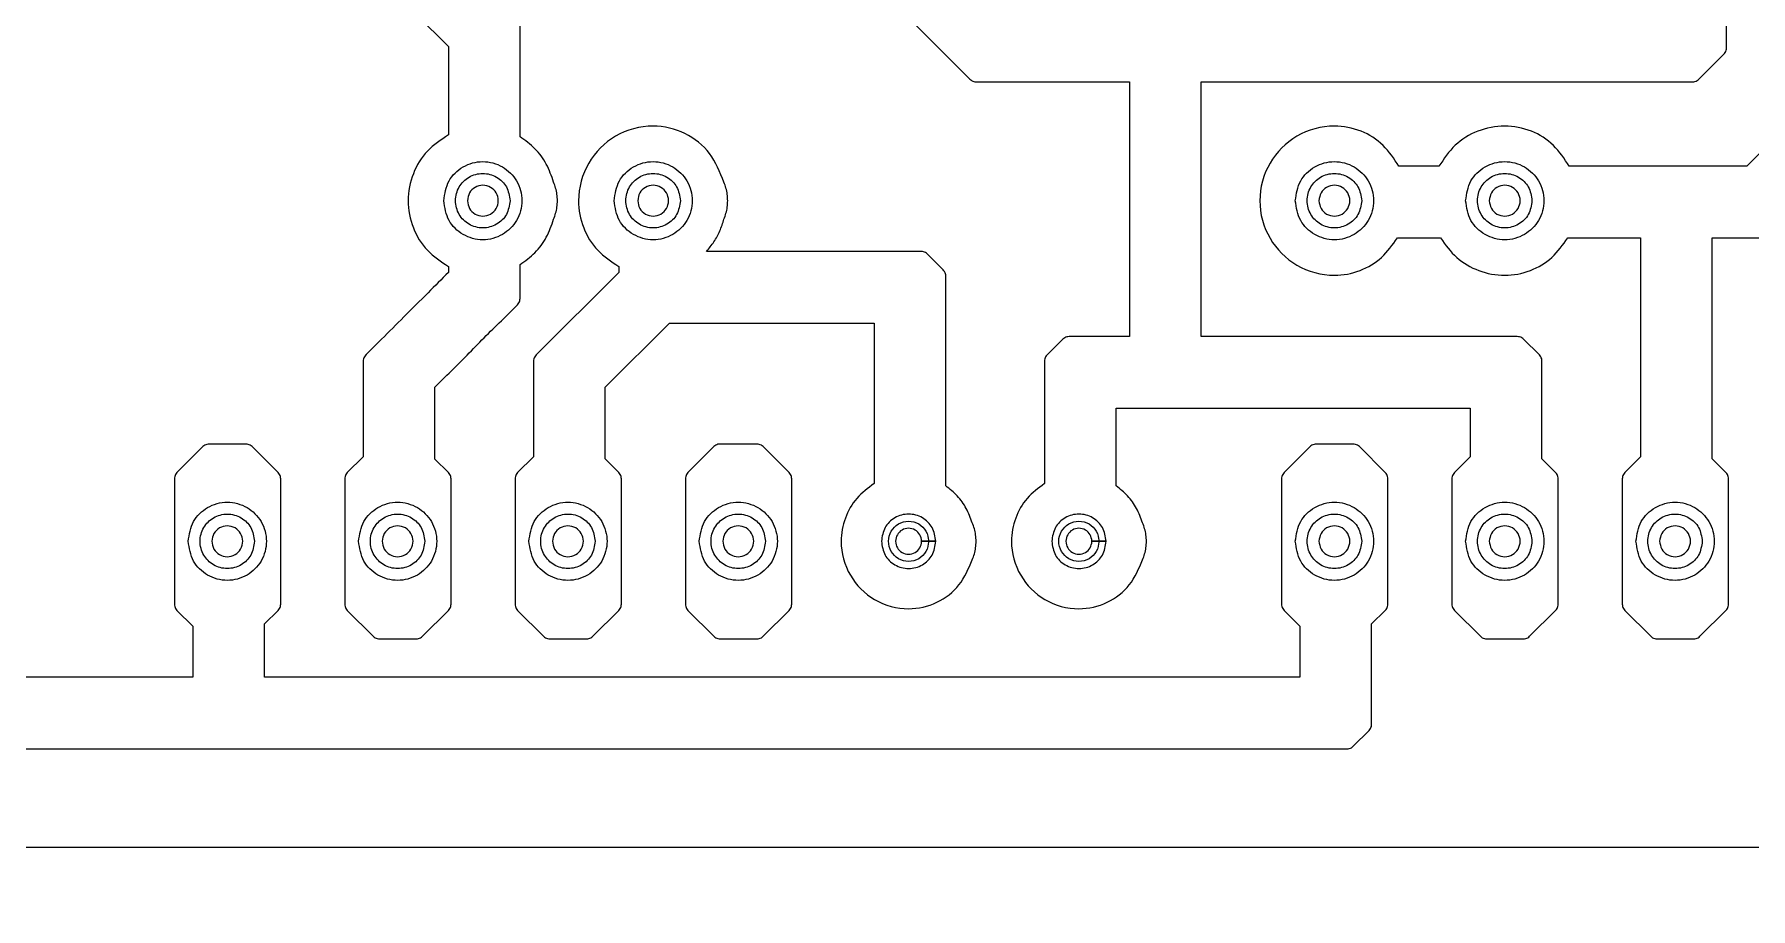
# Model space of a CAD drawing. Extents: x 3 to 107, y 3 to 87.
# Drawn here: x 68.2 to 93.8, y 60.67 to 73.71 of the extents above; entities that cross this region are included whole.
import ezdxf

# ---------------------------------------------------------------- set-up
doc = ezdxf.new("R2010")
doc.units = 0
doc.layers.add('ScottBernardi_VCdelay_PCB', color=7, linetype='CONTINUOUS')

msp = doc.modelspace()

# ---------------------------------------------------------------- linework, layer by layer
at = {"layer": 'ScottBernardi_VCdelay_PCB', "color": 7}
for points in [[(93.434606, 73.506542), (93.434606, 83.901139), (100.687364, 83.901139), (100.687364, 80.255181), (104.727375, 80.255181), (104.727375, 43.14825), (104.727375, 43.14825)], [(94.694375, 76.455058), (94.694375, 72.699739), (93.737642, 71.743006), (91.088633, 71.743006)], [(73.286056, 74.484089), (73.417289, 74.484089), (74.374375, 73.527356), (74.374375, 72.210083)], [(80.509181, 74.683056), (81.778828, 73.413056), (82.150656, 73.041228)], [(75.442939, 72.183625), (75.442939, 73.915058)], [(93.023619, 73.041228), (93.3958, 73.413056)], [(82.244494, 73.002422), (84.534375, 73.002422), (84.534375, 69.203006), (83.631969, 69.203006)], [(90.315344, 69.203006), (85.602939, 69.203006), (85.602939, 73.002422), (92.930486, 73.002422)], [(89.147297, 71.743006), (88.548986, 71.743006)], [(88.526056, 70.674089), (89.170228, 70.674089)], [(91.066408, 70.674089), (92.154375, 70.674089), (92.154375, 67.410542), (91.918719, 67.174886)], [(93.426844, 67.174886), (93.223292, 67.378086), (93.223292, 70.674089), (94.125344, 70.674089)], [(81.425344, 70.473006), (78.222828, 70.473006)], [(81.754133, 70.198544), (81.518478, 70.4342)], [(74.374375, 70.248992), (74.374375, 70.159739)], [(75.442939, 69.772036), (75.442939, 70.27545)], [(76.914375, 70.248992), (76.914375, 70.160444), (75.682828, 68.928544)], [(81.792939, 66.976978), (81.792939, 70.105058)], [(76.915786, 67.174886), (76.712939, 67.377381), (76.712939, 68.447356), (77.670025, 69.404089), (80.724375, 69.404089), (80.724375, 67.009786)], [(73.378836, 69.1642), (73.378483, 69.1642), (73.15835, 68.944067)], [(83.538483, 69.1642), (83.302828, 68.928544)], [(90.644486, 68.928544), (90.408831, 69.1642)], [(73.104375, 68.835058), (73.104375, 67.4116), (72.867661, 67.174886)], [(75.644375, 68.835058), (75.644375, 67.4116), (75.407661, 67.174886)], [(83.264022, 68.835058), (83.264022, 67.009433)], [(90.886492, 67.174886), (90.683292, 67.377733), (90.683292, 68.835058)], [(74.375433, 67.174886), (74.173292, 67.376675), (74.173292, 68.447356)], [(84.333292, 66.976978), (84.333292, 68.134089), (89.614022, 68.134089), (89.614022, 67.410189), (89.378367, 67.174886)], [(71.35495, 67.600336), (70.807792, 67.600336)], [(78.975303, 67.600336), (78.428144, 67.600336)], [(87.865656, 67.600336), (87.31885, 67.600336)], [(70.713953, 67.561531), (70.327308, 67.174886)], [(71.835081, 67.174886), (71.448436, 67.561531)], [(78.334658, 67.561531), (77.947661, 67.174886)], [(79.455786, 67.174886), (79.069142, 67.561531)], [(87.225011, 67.561531), (86.838014, 67.174886)], [(88.346139, 67.174886), (87.959494, 67.561531)], [(70.288503, 67.0814), (70.288503, 65.213442)], [(71.873886, 65.213442), (71.873886, 67.0814)], [(72.828856, 67.0814), (72.828856, 65.213442)], [(74.414239, 65.213442), (74.414239, 67.0814)], [(75.369208, 67.0814), (75.369208, 65.213442)], [(76.954592, 65.213442), (76.954592, 67.0814)], [(77.909208, 67.0814), (77.909208, 65.213442)], [(79.494592, 65.213442), (79.494592, 67.0814)], [(86.799561, 67.0814), (86.799561, 65.213442)], [(88.384944, 65.213442), (88.384944, 67.0814)], [(89.339561, 67.0814), (89.339561, 65.213442)], [(90.925297, 65.213442), (90.925297, 67.0814)], [(91.879914, 67.0814), (91.879914, 65.213442)], [(93.465297, 65.213442), (93.465297, 67.0814)], [(81.643714, 66.149714), (81.432047, 66.149714), (81.643714, 66.149714)], [(84.183714, 66.149714), (83.972047, 66.149714), (84.183714, 66.149714)], [(99.234272, 65.809989), (95.007642, 61.583006), (18.862322, 61.583006)], [(70.327308, 65.119956), (70.564022, 64.882889), (70.564022, 64.123006), (61.561839, 64.123006)], [(86.838014, 65.119956), (87.074375, 64.883594), (87.074375, 64.123006), (71.633292, 64.123006), (71.633292, 64.917814), (71.835081, 65.119956)], [(72.867661, 65.119956), (73.254306, 64.732958)], [(73.988083, 64.732958), (74.375433, 65.119956)], [(75.407661, 65.119956), (75.794658, 64.732958)], [(76.528789, 64.732958), (76.915786, 65.119956)], [(77.947661, 65.119956), (78.334658, 64.732958)], [(79.069142, 64.732958), (79.455786, 65.119956)], [(88.142939, 63.422036), (88.142939, 64.916756), (88.346139, 65.119956)], [(89.378367, 65.119956), (89.765717, 64.732958)], [(90.499142, 64.732958), (90.886492, 65.119956)], [(91.918719, 65.119956), (92.305364, 64.732958)], [(93.039494, 64.732958), (93.426844, 65.119956)], [(73.348144, 64.694153), (73.89495, 64.694153)], [(75.888144, 64.694153), (76.435303, 64.694153)], [(78.428144, 64.694153), (78.975303, 64.694153)], [(89.859203, 64.694153), (90.406008, 64.694153)], [(92.399203, 64.694153), (92.946361, 64.694153)], [(87.868478, 63.092894), (88.104133, 63.32855)], [(18.862322, 63.054089), (87.775344, 63.054089)]]:
    msp.add_lwpolyline(points, dxfattribs=at)
for points, knots in [([(93.3958, 73.413056), (93.403304, 73.421915), (93.418229, 73.439535), (93.431852, 73.472072), (93.433686, 73.495032), (93.434606, 73.506542)], [0, 0, 0, 0, 0.034709, 0.069032, 0.10353, 0.10353, 0.10353, 0.10353]), ([(82.150656, 73.041228), (82.159462, 73.033715), (82.177045, 73.018713), (82.209762, 73.005166), (82.232879, 73.00334), (82.244494, 73.002422)], [0, 0, 0, 0, 0.034595, 0.069075, 0.103896, 0.103896, 0.103896, 0.103896]), ([(92.930486, 73.002422), (92.94199, 73.003341), (92.964917, 73.005171), (92.997372, 73.018763), (93.014847, 73.03372), (93.023619, 73.041228)], [0, 0, 0, 0, 0.034485, 0.068723, 0.103235, 0.103235, 0.103235, 0.103235]), ([(74.374375, 72.210083), (74.263398, 72.136513), (74.041334, 71.989301), (73.827683, 71.635885), (73.74928, 71.229633), (73.827661, 70.82335), (74.041305, 70.469795), (74.263394, 70.322564), (74.374375, 70.248992)], [0, 0, 0, 0, 0.395406, 0.791201, 1.2009, 1.610843, 2.006715, 2.402129, 2.402129, 2.402129, 2.402129]), ([(75.943883, 71.504528), (75.912192, 71.596792), (75.849396, 71.779609), (75.674844, 72.015792), (75.520106, 72.127778), (75.442939, 72.183625)], [0, 0, 0, 0, 0.291611, 0.577811, 0.862525, 0.862525, 0.862525, 0.862525]), ([(78.484236, 71.504528), (78.424541, 71.655447), (78.30619, 71.954656), (77.912382, 72.266117), (77.397326, 72.386975), (76.845368, 72.236406), (76.420761, 71.812204), (76.278185, 71.285903), (76.367671, 70.823567), (76.581302, 70.469742), (76.803394, 70.322547), (76.914375, 70.248992)], [0, 0, 0, 0, 0.479969, 0.951575, 1.439468, 2.020497, 2.58496, 3.165989, 3.575932, 3.971804, 4.367219, 4.367219, 4.367219, 4.367219]), ([(88.548986, 71.743006), (88.477426, 71.853503), (88.334636, 72.07399), (87.988507, 72.290008), (87.529589, 72.379158), (87.005256, 72.236566), (86.580814, 71.811755), (86.422393, 71.229678), (86.580841, 70.647596), (87.005181, 70.222592), (87.524393, 70.081396), (87.972866, 70.165023), (88.309007, 70.364632), (88.453652, 70.57086), (88.526056, 70.674089)], [0, 0, 0, 0, 0.391114, 0.780425, 1.185194, 1.766223, 2.330686, 2.911715, 3.492833, 4.057416, 4.638469, 5.027677, 5.401699, 5.776553, 5.776553, 5.776553, 5.776553]), ([(91.088633, 71.743006), (91.017146, 71.853508), (90.874488, 72.074022), (90.528685, 72.290007), (90.125914, 72.368097), (89.721499, 72.289535), (89.368146, 72.075917), (89.220879, 71.853924), (89.147297, 71.743006)], [0, 0, 0, 0, 0.390964, 0.780199, 1.184954, 1.594667, 1.990504, 2.385786, 2.385786, 2.385786, 2.385786]), ([(74.304878, 71.229714), (74.320962, 71.127029), (74.352671, 70.924582), (74.584544, 70.701688), (74.887163, 70.618615), (75.192992, 70.70171), (75.415624, 70.924528), (75.4988, 71.229636), (75.415588, 71.534705), (75.192959, 71.757374), (74.887163, 71.840459), (74.584577, 71.757396), (74.352714, 71.534653), (74.320973, 71.332315), (74.304878, 71.229714)], [0, 0, 0, 0, 0.304625, 0.600576, 0.905137, 1.209786, 1.505857, 1.810506, 2.114915, 2.410922, 2.715567, 3.020124, 3.316011, 3.620396, 3.620396, 3.620396, 3.620396]), ([(76.844878, 71.229714), (76.860962, 71.127029), (76.892671, 70.924582), (77.124545, 70.701689), (77.427129, 70.618619), (77.732908, 70.701689), (77.955378, 70.924581), (78.038397, 71.229636), (77.955343, 71.534652), (77.732874, 71.757395), (77.427129, 71.840455), (77.124578, 71.757395), (76.892714, 71.534653), (76.860973, 71.332315), (76.844878, 71.229714)], [0, 0, 0, 0, 0.304625, 0.600576, 0.905137, 1.209697, 1.505649, 1.810273, 2.114659, 2.410545, 2.715102, 3.01966, 3.315546, 3.619931, 3.619931, 3.619931, 3.619931]), ([(87.004878, 71.229714), (87.020962, 71.127029), (87.052671, 70.924582), (87.284544, 70.701688), (87.587163, 70.618615), (87.892992, 70.70171), (88.115624, 70.924528), (88.1988, 71.229636), (88.115588, 71.534705), (87.892959, 71.757374), (87.587163, 71.840459), (87.284577, 71.757396), (87.052714, 71.534653), (87.020973, 71.332315), (87.004878, 71.229714)], [0, 0, 0, 0, 0.304625, 0.600576, 0.905137, 1.209786, 1.505857, 1.810506, 2.114915, 2.410922, 2.715567, 3.020124, 3.316011, 3.620396, 3.620396, 3.620396, 3.620396]), ([(89.544878, 71.229714), (89.560962, 71.127029), (89.592671, 70.924582), (89.824545, 70.701689), (90.127129, 70.618619), (90.432908, 70.701689), (90.655378, 70.924581), (90.738397, 71.229636), (90.655343, 71.534652), (90.432874, 71.757395), (90.127129, 71.840455), (89.824578, 71.757395), (89.592714, 71.534653), (89.560973, 71.332315), (89.544878, 71.229714)], [0, 0, 0, 0, 0.304625, 0.600576, 0.905137, 1.209697, 1.505649, 1.810273, 2.114659, 2.410545, 2.715102, 3.01966, 3.315546, 3.619931, 3.619931, 3.619931, 3.619931]), ([(75.294419, 71.229714), (75.28321, 71.30135), (75.261115, 71.442549), (75.099155, 71.59785), (74.888119, 71.655535), (74.674897, 71.597815), (74.519629, 71.442517), (74.461796, 71.22968), (74.519651, 71.016827), (74.674844, 70.861368), (74.888119, 70.80349), (75.099208, 70.861332), (75.261099, 71.016793), (75.283205, 71.158053), (75.294419, 71.229714)], [0, 0, 0, 0, 0.212483, 0.418817, 0.631365, 0.843673, 1.049942, 1.262422, 1.47499, 1.681379, 1.893711, 2.106283, 2.312736, 2.525308, 2.525308, 2.525308, 2.525308]), ([(75.294419, 71.229714), (75.28321, 71.30135), (75.261115, 71.442549), (75.099155, 71.59785), (74.888119, 71.655535), (74.674897, 71.597815), (74.519629, 71.442517), (74.461796, 71.22968), (74.519651, 71.016827), (74.674844, 70.861368), (74.888119, 70.80349), (75.099208, 70.861332), (75.261099, 71.016793), (75.283205, 71.158053), (75.294419, 71.229714)], [0, 0, 0, 0, 0.212483, 0.418817, 0.631365, 0.843673, 1.049942, 1.262422, 1.47499, 1.681379, 1.893711, 2.106283, 2.312736, 2.525308, 2.525308, 2.525308, 2.525308]), ([(74.657656, 71.229714), (74.664026, 71.2702), (74.676591, 71.350059), (74.768103, 71.437929), (74.887532, 71.47077), (75.008261, 71.437965), (75.09621, 71.350092), (75.129085, 71.229636), (75.096245, 71.109141), (75.008295, 71.021119), (74.887532, 70.988304), (74.768071, 71.021154), (74.676548, 71.109175), (74.664014, 71.189144), (74.657656, 71.229714)], [0, 0, 0, 0, 0.120121, 0.236938, 0.357059, 0.477419, 0.594301, 0.714426, 0.83479, 0.951736, 1.0721, 1.192224, 1.309106, 1.429467, 1.429467, 1.429467, 1.429467]), ([(75.943883, 70.954547), (75.95488, 70.98338), (75.977048, 71.041501), (75.995524, 71.134272), (76.00223, 71.229658), (75.99551, 71.325036), (75.977073, 71.417701), (75.954883, 71.475752), (75.943883, 71.504528)], [0, 0, 0, 0, 0.092442, 0.186344, 0.282523, 0.378532, 0.472421, 0.564703, 0.564703, 0.564703, 0.564703]), ([(77.834067, 71.229714), (77.822887, 71.301343), (77.800855, 71.442494), (77.639073, 71.597878), (77.42804, 71.655517), (77.214789, 71.597878), (77.05953, 71.442496), (77.001845, 71.22968), (77.059551, 71.016849), (77.214736, 70.861304), (77.42804, 70.803508), (77.639125, 70.861305), (77.800839, 71.016848), (77.822882, 71.15806), (77.834067, 71.229714)], [0, 0, 0, 0, 0.21246, 0.418673, 0.631132, 0.843592, 1.049805, 1.262265, 1.474813, 1.681146, 1.89363, 2.106113, 2.312447, 2.524995, 2.524995, 2.524995, 2.524995]), ([(77.834067, 71.229714), (77.822887, 71.301343), (77.800855, 71.442494), (77.639073, 71.597878), (77.42804, 71.655517), (77.214789, 71.597878), (77.05953, 71.442496), (77.001845, 71.22968), (77.059551, 71.016849), (77.214736, 70.861304), (77.42804, 70.803508), (77.639125, 70.861305), (77.800839, 71.016848), (77.822882, 71.15806), (77.834067, 71.229714)], [0, 0, 0, 0, 0.21246, 0.418673, 0.631132, 0.843592, 1.049805, 1.262265, 1.474813, 1.681146, 1.89363, 2.106113, 2.312447, 2.524995, 2.524995, 2.524995, 2.524995]), ([(77.197656, 71.229714), (77.204026, 71.2702), (77.21659, 71.35006), (77.308104, 71.437928), (77.427498, 71.470766), (77.548177, 71.437986), (77.635965, 71.350039), (77.668682, 71.229636), (77.636, 71.109194), (77.54821, 71.021098), (77.427498, 70.988308), (77.308072, 71.021155), (77.216548, 71.109175), (77.204014, 71.189143), (77.197656, 71.229714)], [0, 0, 0, 0, 0.120121, 0.236938, 0.357059, 0.477331, 0.594093, 0.714193, 0.834533, 0.95136, 1.071635, 1.19176, 1.308642, 1.429002, 1.429002, 1.429002, 1.429002]), ([(78.484236, 70.954547), (78.495045, 70.98339), (78.516849, 71.041572), (78.535176, 71.134285), (78.541875, 71.229658), (78.535162, 71.325023), (78.516874, 71.417629), (78.495048, 71.475742), (78.484236, 71.504528)], [0, 0, 0, 0, 0.09228, 0.186145, 0.282321, 0.378329, 0.472181, 0.5643, 0.5643, 0.5643, 0.5643]), ([(87.994419, 71.229714), (87.98321, 71.30135), (87.961115, 71.442549), (87.799155, 71.59785), (87.588119, 71.655535), (87.374897, 71.597815), (87.219629, 71.442517), (87.161796, 71.22968), (87.219651, 71.016827), (87.374844, 70.861368), (87.588119, 70.80349), (87.799208, 70.861332), (87.961099, 71.016793), (87.983205, 71.158053), (87.994419, 71.229714)], [0, 0, 0, 0, 0.212483, 0.418817, 0.631365, 0.843673, 1.049942, 1.262422, 1.47499, 1.681379, 1.893711, 2.106283, 2.312736, 2.525308, 2.525308, 2.525308, 2.525308]), ([(87.994419, 71.229714), (87.98321, 71.30135), (87.961115, 71.442549), (87.799155, 71.59785), (87.588119, 71.655535), (87.374897, 71.597815), (87.219629, 71.442517), (87.161796, 71.22968), (87.219651, 71.016827), (87.374844, 70.861368), (87.588119, 70.80349), (87.799208, 70.861332), (87.961099, 71.016793), (87.983205, 71.158053), (87.994419, 71.229714)], [0, 0, 0, 0, 0.212483, 0.418817, 0.631365, 0.843673, 1.049942, 1.262422, 1.47499, 1.681379, 1.893711, 2.106283, 2.312736, 2.525308, 2.525308, 2.525308, 2.525308]), ([(87.357656, 71.229714), (87.364026, 71.2702), (87.376591, 71.350059), (87.468103, 71.437929), (87.587532, 71.47077), (87.708261, 71.437965), (87.79621, 71.350092), (87.829085, 71.229636), (87.796245, 71.109141), (87.708295, 71.021119), (87.587532, 70.988304), (87.468071, 71.021154), (87.376548, 71.109175), (87.364014, 71.189144), (87.357656, 71.229714)], [0, 0, 0, 0, 0.120121, 0.236938, 0.357059, 0.477419, 0.594301, 0.714426, 0.83479, 0.951736, 1.0721, 1.192224, 1.309106, 1.429467, 1.429467, 1.429467, 1.429467]), ([(90.534067, 71.229714), (90.522887, 71.301343), (90.500855, 71.442494), (90.339073, 71.597878), (90.12804, 71.655517), (89.914789, 71.597878), (89.75953, 71.442496), (89.701845, 71.22968), (89.759551, 71.016849), (89.914736, 70.861304), (90.12804, 70.803508), (90.339125, 70.861305), (90.500839, 71.016848), (90.522882, 71.15806), (90.534067, 71.229714)], [0, 0, 0, 0, 0.21246, 0.418673, 0.631132, 0.843592, 1.049805, 1.262265, 1.474813, 1.681146, 1.89363, 2.106113, 2.312447, 2.524995, 2.524995, 2.524995, 2.524995]), ([(90.534067, 71.229714), (90.522887, 71.301343), (90.500855, 71.442494), (90.339073, 71.597878), (90.12804, 71.655517), (89.914789, 71.597878), (89.75953, 71.442496), (89.701845, 71.22968), (89.759551, 71.016849), (89.914736, 70.861304), (90.12804, 70.803508), (90.339125, 70.861305), (90.500839, 71.016848), (90.522882, 71.15806), (90.534067, 71.229714)], [0, 0, 0, 0, 0.21246, 0.418673, 0.631132, 0.843592, 1.049805, 1.262265, 1.474813, 1.681146, 1.89363, 2.106113, 2.312447, 2.524995, 2.524995, 2.524995, 2.524995]), ([(89.897656, 71.229714), (89.904026, 71.2702), (89.91659, 71.35006), (90.008104, 71.437928), (90.127498, 71.470766), (90.248177, 71.437986), (90.335965, 71.350039), (90.368682, 71.229636), (90.336, 71.109194), (90.24821, 71.021098), (90.127498, 70.988308), (90.008072, 71.021155), (89.916548, 71.109175), (89.904014, 71.189143), (89.897656, 71.229714)], [0, 0, 0, 0, 0.120121, 0.236938, 0.357059, 0.477331, 0.594093, 0.714193, 0.834533, 0.95136, 1.071635, 1.19176, 1.308642, 1.429002, 1.429002, 1.429002, 1.429002]), ([(75.442939, 70.27545), (75.5201, 70.331385), (75.674785, 70.443518), (75.849345, 70.679637), (75.912182, 70.862363), (75.943883, 70.954547)], [0, 0, 0, 0, 0.284862, 0.571061, 0.862454, 0.862454, 0.862454, 0.862454]), ([(78.222828, 70.473006), (78.261557, 70.519935), (78.339338, 70.614183), (78.428304, 70.777271), (78.465501, 70.895167), (78.484236, 70.954547)], [0, 0, 0, 0, 0.182296, 0.366106, 0.552632, 0.552632, 0.552632, 0.552632]), ([(89.170228, 70.674089), (89.244845, 70.570537), (89.394303, 70.363123), (89.737247, 70.165522), (90.126007, 70.093023), (90.513109, 70.165036), (90.849054, 70.364662), (90.993898, 70.570863), (91.066408, 70.674089)], [0, 0, 0, 0, 0.379352, 0.759834, 1.15378, 1.543, 1.9171, 2.292111, 2.292111, 2.292111, 2.292111]), ([(81.518478, 70.4342), (81.509705, 70.441708), (81.49223, 70.456665), (81.459775, 70.470256), (81.436849, 70.472087), (81.425344, 70.473006)], [0, 0, 0, 0, 0.034512, 0.068751, 0.103235, 0.103235, 0.103235, 0.103235]), ([(74.374375, 70.159739), (74.273524, 70.058888), (74.051936, 69.8373), (73.72009, 69.505454), (73.489094, 69.274458), (73.378836, 69.1642)], [0, 0, 0, 0, 0.427874, 0.940118, 1.407905, 1.407905, 1.407905, 1.407905]), ([(81.792939, 70.105058), (81.79204, 70.116588), (81.790248, 70.139579), (81.776805, 70.17225), (81.761713, 70.189753), (81.754133, 70.198544)], [0, 0, 0, 0, 0.034565, 0.068931, 0.103611, 0.103611, 0.103611, 0.103611]), ([(74.173292, 68.447356), (74.333886, 68.606739), (74.665922, 68.936271), (75.068741, 69.35442), (75.339057, 69.600886), (75.42688, 69.704845), (75.440287, 69.737436), (75.442051, 69.760452), (75.442939, 69.772036)], [0, 0, 0, 0, 0.678804, 1.403451, 1.741172, 1.775639, 1.809897, 1.844616, 1.844616, 1.844616, 1.844616]), ([(83.631969, 69.203006), (83.62046, 69.202086), (83.5975, 69.200252), (83.564963, 69.186629), (83.547343, 69.171704), (83.538483, 69.1642)], [0, 0, 0, 0, 0.034498, 0.068821, 0.10353, 0.10353, 0.10353, 0.10353]), ([(90.408831, 69.1642), (90.400028, 69.171711), (90.38247, 69.186692), (90.349883, 69.200243), (90.326877, 69.202083), (90.315344, 69.203006)], [0, 0, 0, 0, 0.034585, 0.06898, 0.103555, 0.103555, 0.103555, 0.103555]), ([(73.15835, 68.944067), (73.155555, 68.9412), (73.151035, 68.936566), (73.145842, 68.931409), (73.135069, 68.921224), (73.120761, 68.901829), (73.106975, 68.869657), (73.105244, 68.846617), (73.104375, 68.835058)], [0, 0, 0, 0, 0.012011, 0.019421, 0.021953, 0.056482, 0.090813, 0.125376, 0.125376, 0.125376, 0.125376]), ([(75.682828, 68.928544), (75.675339, 68.919744), (75.660404, 68.902193), (75.647065, 68.869566), (75.645274, 68.846587), (75.644375, 68.835058)], [0, 0, 0, 0, 0.034529, 0.06886, 0.103423, 0.103423, 0.103423, 0.103423]), ([(83.302828, 68.928544), (83.295248, 68.919753), (83.280157, 68.90225), (83.266714, 68.869579), (83.264921, 68.846588), (83.264022, 68.835058)], [0, 0, 0, 0, 0.03468, 0.069045, 0.103611, 0.103611, 0.103611, 0.103611]), ([(90.683292, 68.835058), (90.682393, 68.846588), (90.6806, 68.869579), (90.667157, 68.90225), (90.652066, 68.919753), (90.644486, 68.928544)], [0, 0, 0, 0, 0.034565, 0.068931, 0.103611, 0.103611, 0.103611, 0.103611]), ([(70.807792, 67.600336), (70.796203, 67.599445), (70.773146, 67.597672), (70.740396, 67.584163), (70.722804, 67.569106), (70.713953, 67.561531)], [0, 0, 0, 0, 0.034734, 0.069111, 0.103926, 0.103926, 0.103926, 0.103926]), ([(71.448436, 67.561531), (71.439645, 67.569111), (71.422141, 67.584202), (71.389471, 67.597645), (71.366479, 67.599437), (71.35495, 67.600336)], [0, 0, 0, 0, 0.03468, 0.069045, 0.103611, 0.103611, 0.103611, 0.103611]), ([(78.428144, 67.600336), (78.416615, 67.599437), (78.393623, 67.597645), (78.360953, 67.584202), (78.34345, 67.569111), (78.334658, 67.561531)], [0, 0, 0, 0, 0.034565, 0.068931, 0.103611, 0.103611, 0.103611, 0.103611]), ([(79.069142, 67.561531), (79.060347, 67.569113), (79.042817, 67.584225), (79.010018, 67.597663), (78.986915, 67.599442), (78.975303, 67.600336)], [0, 0, 0, 0, 0.03469, 0.06914, 0.103952, 0.103952, 0.103952, 0.103952]), ([(87.31885, 67.600336), (87.307238, 67.599442), (87.284135, 67.597663), (87.251335, 67.584225), (87.233806, 67.569113), (87.225011, 67.561531)], [0, 0, 0, 0, 0.034811, 0.069261, 0.103952, 0.103952, 0.103952, 0.103952]), ([(87.959494, 67.561531), (87.950699, 67.569113), (87.93317, 67.584225), (87.900371, 67.597663), (87.877267, 67.599442), (87.865656, 67.600336)], [0, 0, 0, 0, 0.03469, 0.06914, 0.103952, 0.103952, 0.103952, 0.103952]), ([(70.327308, 67.174886), (70.319735, 67.166038), (70.304699, 67.148472), (70.291186, 67.115852), (70.289399, 67.092906), (70.288503, 67.0814)], [0, 0, 0, 0, 0.034804, 0.069097, 0.103585, 0.103585, 0.103585, 0.103585]), ([(71.873886, 67.0814), (71.87299, 67.092906), (71.871203, 67.115852), (71.85769, 67.148472), (71.842654, 67.166038), (71.835081, 67.174886)], [0, 0, 0, 0, 0.034487, 0.06878, 0.103585, 0.103585, 0.103585, 0.103585]), ([(72.867661, 67.174886), (72.860088, 67.166038), (72.845052, 67.148472), (72.831538, 67.115852), (72.829752, 67.092906), (72.828856, 67.0814)], [0, 0, 0, 0, 0.034804, 0.069097, 0.103585, 0.103585, 0.103585, 0.103585]), ([(74.414239, 67.0814), (74.413319, 67.092909), (74.411485, 67.11587), (74.397863, 67.148407), (74.382938, 67.166027), (74.375433, 67.174886)], [0, 0, 0, 0, 0.034498, 0.068821, 0.10353, 0.10353, 0.10353, 0.10353]), ([(75.407661, 67.174886), (75.400179, 67.166029), (75.385299, 67.148416), (75.37189, 67.115838), (75.370104, 67.092905), (75.369208, 67.0814)], [0, 0, 0, 0, 0.034654, 0.068912, 0.103398, 0.103398, 0.103398, 0.103398]), ([(76.954592, 67.0814), (76.953696, 67.092906), (76.951909, 67.115852), (76.938395, 67.148472), (76.92336, 67.166038), (76.915786, 67.174886)], [0, 0, 0, 0, 0.034487, 0.06878, 0.103585, 0.103585, 0.103585, 0.103585]), ([(77.947661, 67.174886), (77.940179, 67.166029), (77.925299, 67.148416), (77.91189, 67.115838), (77.910104, 67.092905), (77.909208, 67.0814)], [0, 0, 0, 0, 0.034654, 0.068912, 0.103398, 0.103398, 0.103398, 0.103398]), ([(79.494592, 67.0814), (79.493696, 67.092906), (79.491909, 67.115852), (79.478395, 67.148472), (79.46336, 67.166038), (79.455786, 67.174886)], [0, 0, 0, 0, 0.034487, 0.06878, 0.103585, 0.103585, 0.103585, 0.103585]), ([(86.838014, 67.174886), (86.830531, 67.166029), (86.815652, 67.148416), (86.802243, 67.115838), (86.800457, 67.092905), (86.799561, 67.0814)], [0, 0, 0, 0, 0.034654, 0.068912, 0.103398, 0.103398, 0.103398, 0.103398]), ([(88.384944, 67.0814), (88.384048, 67.092906), (88.382262, 67.115852), (88.368748, 67.148472), (88.353712, 67.166038), (88.346139, 67.174886)], [0, 0, 0, 0, 0.034487, 0.06878, 0.103585, 0.103585, 0.103585, 0.103585]), ([(89.378367, 67.174886), (89.370793, 67.166038), (89.355757, 67.148472), (89.342244, 67.115852), (89.340457, 67.092906), (89.339561, 67.0814)], [0, 0, 0, 0, 0.034804, 0.069097, 0.103585, 0.103585, 0.103585, 0.103585]), ([(90.925297, 67.0814), (90.924378, 67.092909), (90.922543, 67.11587), (90.908921, 67.148407), (90.893996, 67.166027), (90.886492, 67.174886)], [0, 0, 0, 0, 0.034498, 0.068821, 0.10353, 0.10353, 0.10353, 0.10353]), ([(91.918719, 67.174886), (91.911146, 67.166038), (91.89611, 67.148472), (91.882597, 67.115852), (91.88081, 67.092906), (91.879914, 67.0814)], [0, 0, 0, 0, 0.034804, 0.069097, 0.103585, 0.103585, 0.103585, 0.103585]), ([(93.465297, 67.0814), (93.464401, 67.092905), (93.462616, 67.115838), (93.449206, 67.148416), (93.434327, 67.166029), (93.426844, 67.174886)], [0, 0, 0, 0, 0.034486, 0.068744, 0.103398, 0.103398, 0.103398, 0.103398]), ([(80.724375, 67.009786), (80.632627, 66.942077), (80.448818, 66.806429), (80.274569, 66.498534), (80.20006, 66.092678), (80.327165, 65.622888), (80.711048, 65.239119), (81.207622, 65.1038), (81.667937, 65.20953), (82.020678, 65.48016), (82.131747, 65.742664), (82.187697, 65.8749)], [0, 0, 0, 0, 0.338992, 0.679138, 1.031314, 1.556831, 2.067273, 2.592725, 3.026071, 3.444588, 3.86943, 3.86943, 3.86943, 3.86943]), ([(82.187697, 66.424528), (82.160864, 66.49769), (82.107637, 66.642812), (81.971192, 66.832947), (81.85226, 66.929045), (81.792939, 66.976978)], [0, 0, 0, 0, 0.233114, 0.4624, 0.690572, 0.690572, 0.690572, 0.690572]), ([(83.264022, 67.009433), (83.17236, 66.941804), (82.988662, 66.806269), (82.814557, 66.498477), (82.740062, 66.092675), (82.867165, 65.622887), (83.251048, 65.239119), (83.747622, 65.1038), (84.207937, 65.20953), (84.560678, 65.48016), (84.671747, 65.742664), (84.727697, 65.8749)], [0, 0, 0, 0, 0.338642, 0.678663, 1.030824, 1.55634, 2.066783, 2.592235, 3.025581, 3.444098, 3.86894, 3.86894, 3.86894, 3.86894]), ([(84.727697, 66.424528), (84.700865, 66.497688), (84.647645, 66.642791), (84.511314, 66.832892), (84.392525, 66.929037), (84.333292, 66.976978)], [0, 0, 0, 0, 0.233109, 0.462341, 0.690328, 0.690328, 0.690328, 0.690328]), ([(70.494878, 66.149714), (70.510957, 66.047054), (70.542655, 65.844668), (70.774598, 65.621934), (71.07713, 65.539022), (71.382853, 65.621934), (71.605406, 65.844668), (71.688379, 66.149714), (71.605406, 66.45476), (71.382853, 66.677494), (71.07713, 66.760406), (70.774598, 66.677494), (70.542655, 66.45476), (70.510957, 66.252374), (70.494878, 66.149714)], [0, 0, 0, 0, 0.304537, 0.600368, 0.904904, 1.209441, 1.505272, 1.809809, 2.114345, 2.410176, 2.714713, 3.01925, 3.315081, 3.619618, 3.619618, 3.619618, 3.619618]), ([(71.484067, 66.149714), (71.472887, 66.221343), (71.450855, 66.362494), (71.289073, 66.517878), (71.07804, 66.575517), (70.864789, 66.517878), (70.709531, 66.362494), (70.651849, 66.149714), (70.709531, 65.936933), (70.864789, 65.78155), (71.07804, 65.723911), (71.289073, 65.78155), (71.450855, 65.936933), (71.472887, 66.078085), (71.484067, 66.149714)], [0, 0, 0, 0, 0.21246, 0.418673, 0.631132, 0.843592, 1.049805, 1.262265, 1.474725, 1.680938, 1.893397, 2.105857, 2.31207, 2.52453, 2.52453, 2.52453, 2.52453]), ([(73.034878, 66.149714), (73.050985, 66.04705), (73.08274, 65.844646), (73.314709, 65.621998), (73.617173, 65.539008), (73.922855, 65.621941), (74.145405, 65.844666), (74.22838, 66.149714), (74.145405, 66.454762), (73.922855, 66.677487), (73.617173, 66.760419), (73.314709, 66.67743), (73.08274, 66.454782), (73.050985, 66.252377), (73.034878, 66.149714)], [0, 0, 0, 0, 0.304557, 0.600444, 0.904829, 1.209366, 1.505197, 1.809733, 2.11427, 2.410101, 2.714638, 3.019023, 3.31491, 3.619467, 3.619467, 3.619467, 3.619467]), ([(74.024067, 66.149714), (74.012887, 66.221343), (73.990855, 66.362494), (73.829073, 66.517878), (73.61804, 66.575517), (73.404789, 66.517878), (73.249531, 66.362494), (73.191849, 66.149714), (73.249531, 65.936933), (73.404789, 65.78155), (73.61804, 65.723911), (73.829073, 65.78155), (73.990855, 65.936933), (74.012887, 66.078085), (74.024067, 66.149714)], [0, 0, 0, 0, 0.21246, 0.418673, 0.631132, 0.843592, 1.049805, 1.262265, 1.474725, 1.680938, 1.893397, 2.105857, 2.31207, 2.52453, 2.52453, 2.52453, 2.52453]), ([(75.574878, 66.149714), (75.590957, 66.047054), (75.622655, 65.844668), (75.854598, 65.621934), (76.15713, 65.539022), (76.462853, 65.621934), (76.685406, 65.844668), (76.768379, 66.149714), (76.685406, 66.45476), (76.462853, 66.677494), (76.15713, 66.760406), (75.854598, 66.677494), (75.622655, 66.45476), (75.590957, 66.252374), (75.574878, 66.149714)], [0, 0, 0, 0, 0.304537, 0.600368, 0.904904, 1.209441, 1.505272, 1.809809, 2.114345, 2.410176, 2.714713, 3.01925, 3.315081, 3.619618, 3.619618, 3.619618, 3.619618]), ([(76.564067, 66.149714), (76.552915, 66.221339), (76.53094, 66.362473), (76.369184, 66.517942), (76.158083, 66.575504), (75.944791, 66.517885), (75.78953, 66.362493), (75.731849, 66.149714), (75.78953, 65.936935), (75.944791, 65.781543), (76.158083, 65.723924), (76.369184, 65.781485), (76.53094, 65.936955), (76.552915, 66.078088), (76.564067, 66.149714)], [0, 0, 0, 0, 0.212439, 0.418597, 0.631208, 0.843667, 1.049881, 1.26234, 1.4748, 1.681013, 1.893473, 2.106084, 2.312242, 2.524681, 2.524681, 2.524681, 2.524681]), ([(78.114878, 66.149714), (78.130957, 66.047054), (78.162655, 65.844668), (78.394598, 65.621934), (78.69713, 65.539022), (79.002853, 65.621934), (79.225406, 65.844668), (79.308379, 66.149714), (79.225406, 66.45476), (79.002853, 66.677494), (78.69713, 66.760406), (78.394598, 66.677494), (78.162655, 66.45476), (78.130957, 66.252374), (78.114878, 66.149714)], [0, 0, 0, 0, 0.304537, 0.600368, 0.904904, 1.209441, 1.505272, 1.809809, 2.114345, 2.410176, 2.714713, 3.01925, 3.315081, 3.619618, 3.619618, 3.619618, 3.619618]), ([(79.104067, 66.149714), (79.092887, 66.221343), (79.070855, 66.362494), (78.909073, 66.517878), (78.69804, 66.575517), (78.484789, 66.517878), (78.329531, 66.362494), (78.271849, 66.149714), (78.329531, 65.936933), (78.484789, 65.78155), (78.69804, 65.723911), (78.909073, 65.78155), (79.070855, 65.936933), (79.092887, 66.078085), (79.104067, 66.149714)], [0, 0, 0, 0, 0.21246, 0.418673, 0.631132, 0.843592, 1.049805, 1.262265, 1.474725, 1.680938, 1.893397, 2.105857, 2.31207, 2.52453, 2.52453, 2.52453, 2.52453]), ([(81.643714, 66.149714), (81.632504, 66.221173), (81.610399, 66.362081), (81.448914, 66.51713), (81.237744, 66.574836), (81.026612, 66.517094), (80.86528, 66.362048), (80.843181, 66.221168), (80.831972, 66.149714)], [0, 0, 0, 0, 0.211977, 0.417996, 0.630209, 0.842183, 1.048137, 1.260111, 1.260111, 1.260111, 1.260111]), ([(84.183714, 66.149714), (84.172504, 66.221173), (84.150399, 66.362081), (83.988914, 66.51713), (83.777744, 66.574836), (83.566612, 66.517094), (83.40528, 66.362048), (83.383181, 66.221168), (83.371972, 66.149714)], [0, 0, 0, 0, 0.211977, 0.417996, 0.630209, 0.842183, 1.048137, 1.260111, 1.260111, 1.260111, 1.260111]), ([(87.004878, 66.149714), (87.020957, 66.047054), (87.052655, 65.844668), (87.284597, 65.621933), (87.587164, 65.539018), (87.892937, 65.621954), (88.115651, 65.844615), (88.198782, 66.149714), (88.115651, 66.454813), (87.892937, 66.677473), (87.587164, 66.76041), (87.284597, 66.677495), (87.052655, 66.45476), (87.020957, 66.252374), (87.004878, 66.149714)], [0, 0, 0, 0, 0.304537, 0.600368, 0.904904, 1.209529, 1.505481, 1.810041, 2.114602, 2.410553, 2.715178, 3.019714, 3.315546, 3.620082, 3.620082, 3.620082, 3.620082]), ([(87.994419, 66.149714), (87.98321, 66.22135), (87.961115, 66.362549), (87.799155, 66.51785), (87.588119, 66.575535), (87.374897, 66.517815), (87.21963, 66.362516), (87.161801, 66.149714), (87.21963, 65.936912), (87.374897, 65.781613), (87.588119, 65.723893), (87.799155, 65.781577), (87.961115, 65.936878), (87.98321, 66.078078), (87.994419, 66.149714)], [0, 0, 0, 0, 0.212483, 0.418817, 0.631365, 0.843673, 1.049942, 1.262422, 1.474902, 1.681171, 1.893479, 2.106027, 2.31236, 2.524844, 2.524844, 2.524844, 2.524844]), ([(89.544878, 66.149714), (89.560957, 66.047054), (89.592655, 65.844668), (89.824598, 65.621934), (90.12713, 65.539022), (90.432853, 65.621934), (90.655406, 65.844668), (90.738379, 66.149714), (90.655406, 66.45476), (90.432853, 66.677494), (90.12713, 66.760406), (89.824598, 66.677494), (89.592655, 66.45476), (89.560957, 66.252374), (89.544878, 66.149714)], [0, 0, 0, 0, 0.304537, 0.600368, 0.904904, 1.209441, 1.505272, 1.809809, 2.114345, 2.410176, 2.714713, 3.01925, 3.315081, 3.619618, 3.619618, 3.619618, 3.619618]), ([(90.534067, 66.149714), (90.522887, 66.221343), (90.500855, 66.362494), (90.339073, 66.517878), (90.12804, 66.575517), (89.914789, 66.517878), (89.759531, 66.362494), (89.701849, 66.149714), (89.759531, 65.936933), (89.914789, 65.78155), (90.12804, 65.723911), (90.339073, 65.78155), (90.500855, 65.936933), (90.522887, 66.078085), (90.534067, 66.149714)], [0, 0, 0, 0, 0.21246, 0.418673, 0.631132, 0.843592, 1.049805, 1.262265, 1.474725, 1.680938, 1.893397, 2.105857, 2.31207, 2.52453, 2.52453, 2.52453, 2.52453]), ([(92.084878, 66.149714), (92.100985, 66.04705), (92.13274, 65.844646), (92.364709, 65.621998), (92.667173, 65.539008), (92.972855, 65.621941), (93.195405, 65.844666), (93.27838, 66.149714), (93.195405, 66.454762), (92.972855, 66.677487), (92.667173, 66.760419), (92.364709, 66.67743), (92.13274, 66.454782), (92.100985, 66.252377), (92.084878, 66.149714)], [0, 0, 0, 0, 0.304557, 0.600444, 0.904829, 1.209366, 1.505197, 1.809733, 2.11427, 2.410101, 2.714638, 3.019023, 3.31491, 3.619467, 3.619467, 3.619467, 3.619467]), ([(93.074067, 66.149714), (93.062887, 66.221343), (93.040855, 66.362494), (92.879073, 66.517878), (92.66804, 66.575517), (92.454789, 66.517878), (92.299531, 66.362494), (92.241849, 66.149714), (92.299531, 65.936933), (92.454789, 65.78155), (92.66804, 65.723911), (92.879073, 65.78155), (93.040855, 65.936933), (93.062887, 66.078085), (93.074067, 66.149714)], [0, 0, 0, 0, 0.21246, 0.418673, 0.631132, 0.843592, 1.049805, 1.262265, 1.474725, 1.680938, 1.893397, 2.105857, 2.31207, 2.52453, 2.52453, 2.52453, 2.52453]), ([(70.847656, 66.149714), (70.854026, 66.1902), (70.86659, 66.27006), (70.958104, 66.357928), (71.077498, 66.390765), (71.198177, 66.357986), (71.285964, 66.270038), (71.318678, 66.14967), (71.286021, 66.029279), (71.198157, 65.941344), (71.077498, 65.908711), (70.958124, 65.9414), (70.866531, 66.029261), (70.854009, 66.109168), (70.847656, 66.149714)], [0, 0, 0, 0, 0.120121, 0.236938, 0.357059, 0.477331, 0.594093, 0.714193, 0.834445, 0.951151, 1.071403, 1.191503, 1.308265, 1.428537, 1.428537, 1.428537, 1.428537]), ([(73.387656, 66.149714), (73.393998, 66.190198), (73.406506, 66.27004), (73.497991, 66.357985), (73.617411, 66.390765), (73.738066, 66.357929), (73.825865, 66.270058), (73.858726, 66.14967), (73.825923, 66.029259), (73.738046, 65.941401), (73.617411, 65.908711), (73.498011, 65.941343), (73.406447, 66.029281), (73.393981, 66.109171), (73.387656, 66.149714)], [0, 0, 0, 0, 0.1201, 0.236862, 0.357134, 0.477255, 0.594072, 0.714193, 0.834465, 0.951227, 1.071328, 1.191579, 1.308286, 1.428537, 1.428537, 1.428537, 1.428537]), ([(75.927656, 66.149714), (75.934026, 66.190201), (75.946591, 66.270062), (76.038103, 66.357921), (76.157454, 66.390779), (76.278068, 66.357922), (76.365865, 66.27006), (76.398727, 66.14967), (76.365922, 66.029257), (76.278048, 65.941408), (76.157454, 65.908697), (76.038122, 65.941407), (75.946532, 66.029259), (75.934009, 66.109168), (75.927656, 66.149714)], [0, 0, 0, 0, 0.120121, 0.236938, 0.357059, 0.47718, 0.593997, 0.714118, 0.83439, 0.951152, 1.071252, 1.191353, 1.308114, 1.428387, 1.428387, 1.428387, 1.428387]), ([(78.467656, 66.149714), (78.474026, 66.190201), (78.486591, 66.270062), (78.578103, 66.357921), (78.697454, 66.390779), (78.818068, 66.357922), (78.905865, 66.27006), (78.938727, 66.14967), (78.905922, 66.029257), (78.818048, 65.941408), (78.697454, 65.908697), (78.578122, 65.941407), (78.486532, 66.029259), (78.474009, 66.109168), (78.467656, 66.149714)], [0, 0, 0, 0, 0.120121, 0.236938, 0.357059, 0.47718, 0.593997, 0.714118, 0.83439, 0.951152, 1.071252, 1.191353, 1.308114, 1.428387, 1.428387, 1.428387, 1.428387]), ([(81.537881, 66.149714), (81.529618, 66.202554), (81.51333, 66.306722), (81.39382, 66.42136), (81.23802, 66.463903), (81.080621, 66.421325), (80.966077, 66.306688), (80.923467, 66.149636), (80.966041, 65.992546), (81.080587, 65.877759), (81.23802, 65.835171), (81.393852, 65.877723), (81.513372, 65.992513), (81.529629, 66.09679), (81.537881, 66.149714)], [0, 0, 0, 0, 0.156731, 0.308979, 0.465946, 0.622673, 0.774857, 0.931585, 1.088552, 1.2408, 1.397531, 1.554501, 1.706814, 1.863785, 1.863785, 1.863785, 1.863785]), ([(81.537881, 66.149714), (81.529618, 66.202554), (81.51333, 66.306722), (81.39382, 66.42136), (81.23802, 66.463903), (81.080621, 66.421325), (80.966077, 66.306688), (80.923467, 66.149636), (80.966041, 65.992546), (81.080587, 65.877759), (81.23802, 65.835171), (81.393852, 65.877723), (81.513372, 65.992513), (81.529629, 66.09679), (81.537881, 66.149714)], [0, 0, 0, 0, 0.156731, 0.308979, 0.465946, 0.622673, 0.774857, 0.931585, 1.088552, 1.2408, 1.397531, 1.554501, 1.706814, 1.863785, 1.863785, 1.863785, 1.863785]), ([(81.432047, 66.149714), (81.426691, 66.115464), (81.416133, 66.047956), (81.338766, 65.973662), (81.237889, 65.946025), (81.135973, 65.973719), (81.06172, 66.047936), (81.033935, 66.149714), (81.06172, 66.251492), (81.135973, 66.325708), (81.237889, 66.353403), (81.338766, 66.325766), (81.416133, 66.251472), (81.426691, 66.183964), (81.432047, 66.149714)], [0, 0, 0, 0, 0.101593, 0.200247, 0.30184, 0.403282, 0.501991, 0.603604, 0.705218, 0.803927, 0.905369, 1.006962, 1.105616, 1.207209, 1.207209, 1.207209, 1.207209]), ([(82.187697, 65.8749), (82.198603, 65.90368), (82.220612, 65.961763), (82.238972, 66.054398), (82.245692, 66.149687), (82.238979, 66.244954), (82.220574, 66.337575), (82.198599, 66.395694), (82.187697, 66.424528)], [0, 0, 0, 0, 0.0922, 0.186071, 0.282079, 0.378009, 0.471803, 0.564151, 0.564151, 0.564151, 0.564151]), ([(84.077881, 66.149714), (84.06959, 66.202557), (84.053244, 66.306744), (83.933708, 66.421296), (83.777977, 66.463916), (83.620619, 66.421318), (83.506077, 66.30669), (83.463467, 66.149636), (83.506042, 65.992544), (83.620585, 65.877766), (83.777977, 65.835157), (83.933741, 65.877787), (84.053287, 65.992491), (84.069601, 66.096787), (84.077881, 66.149714)], [0, 0, 0, 0, 0.156751, 0.309055, 0.465871, 0.622598, 0.774782, 0.931509, 1.088476, 1.240725, 1.397456, 1.554275, 1.706643, 1.863634, 1.863634, 1.863634, 1.863634]), ([(84.077881, 66.149714), (84.06959, 66.202557), (84.053244, 66.306744), (83.933708, 66.421296), (83.777977, 66.463916), (83.620619, 66.421318), (83.506077, 66.30669), (83.463467, 66.149636), (83.506042, 65.992544), (83.620585, 65.877766), (83.777977, 65.835157), (83.933741, 65.877787), (84.053287, 65.992491), (84.069601, 66.096787), (84.077881, 66.149714)], [0, 0, 0, 0, 0.156751, 0.309055, 0.465871, 0.622598, 0.774782, 0.931509, 1.088476, 1.240725, 1.397456, 1.554275, 1.706643, 1.863634, 1.863634, 1.863634, 1.863634]), ([(83.972047, 66.149714), (83.966691, 66.115464), (83.956133, 66.047956), (83.878765, 65.973663), (83.777923, 65.946029), (83.676058, 65.973699), (83.601966, 66.047989), (83.574338, 66.149714), (83.601966, 66.251439), (83.676058, 66.325729), (83.777923, 66.353399), (83.878765, 66.325765), (83.956133, 66.251472), (83.966691, 66.183964), (83.972047, 66.149714)], [0, 0, 0, 0, 0.101593, 0.200247, 0.30184, 0.403194, 0.501782, 0.603372, 0.704962, 0.803551, 0.904904, 1.006498, 1.105151, 1.206744, 1.206744, 1.206744, 1.206744]), ([(84.727697, 65.8749), (84.738603, 65.90368), (84.760612, 65.961763), (84.778972, 66.054398), (84.785692, 66.149687), (84.778979, 66.244954), (84.760574, 66.337575), (84.738599, 66.395694), (84.727697, 66.424528)], [0, 0, 0, 0, 0.0922, 0.186071, 0.282079, 0.378009, 0.471803, 0.564151, 0.564151, 0.564151, 0.564151]), ([(87.357656, 66.149714), (87.364026, 66.1902), (87.376591, 66.270059), (87.468103, 66.357929), (87.587532, 66.39077), (87.708262, 66.357965), (87.796209, 66.270091), (87.829081, 66.14967), (87.796266, 66.029226), (87.708242, 65.941364), (87.587532, 65.908707), (87.468123, 65.941399), (87.376532, 66.029261), (87.364009, 66.109168), (87.357656, 66.149714)], [0, 0, 0, 0, 0.120121, 0.236938, 0.357059, 0.477419, 0.594301, 0.714426, 0.834701, 0.951528, 1.071868, 1.191968, 1.30873, 1.429002, 1.429002, 1.429002, 1.429002]), ([(89.897656, 66.149714), (89.904026, 66.1902), (89.91659, 66.27006), (90.008104, 66.357928), (90.127498, 66.390765), (90.248177, 66.357986), (90.335964, 66.270038), (90.368678, 66.14967), (90.336021, 66.029279), (90.248157, 65.941344), (90.127498, 65.908711), (90.008124, 65.9414), (89.916531, 66.029261), (89.904009, 66.109168), (89.897656, 66.149714)], [0, 0, 0, 0, 0.120121, 0.236938, 0.357059, 0.477331, 0.594093, 0.714193, 0.834445, 0.951151, 1.071403, 1.191503, 1.308265, 1.428537, 1.428537, 1.428537, 1.428537]), ([(92.437656, 66.149714), (92.443998, 66.190198), (92.456506, 66.27004), (92.547991, 66.357985), (92.667411, 66.390765), (92.788066, 66.357929), (92.875865, 66.270058), (92.908726, 66.14967), (92.875923, 66.029259), (92.788046, 65.941401), (92.667411, 65.908711), (92.548011, 65.941343), (92.456447, 66.029281), (92.443981, 66.109171), (92.437656, 66.149714)], [0, 0, 0, 0, 0.1201, 0.236862, 0.357134, 0.477255, 0.594072, 0.714193, 0.834465, 0.951227, 1.071328, 1.191579, 1.308286, 1.428537, 1.428537, 1.428537, 1.428537]), ([(80.831972, 66.149714), (80.843186, 66.078235), (80.865296, 65.937294), (81.026559, 65.782089), (81.237744, 65.724189), (81.448966, 65.782053), (81.610383, 65.937261), (81.632499, 66.07823), (81.643714, 66.149714)], [0, 0, 0, 0, 0.212062, 0.418137, 0.630134, 0.842371, 1.04851, 1.260576, 1.260576, 1.260576, 1.260576]), ([(83.371972, 66.149714), (83.383186, 66.078235), (83.405296, 65.937294), (83.566559, 65.782089), (83.777744, 65.724189), (83.988966, 65.782053), (84.150383, 65.937261), (84.172499, 66.07823), (84.183714, 66.149714)], [0, 0, 0, 0, 0.212062, 0.418137, 0.630134, 0.842371, 1.04851, 1.260576, 1.260576, 1.260576, 1.260576]), ([(70.288503, 65.213442), (70.289393, 65.201858), (70.291162, 65.178835), (70.304641, 65.146167), (70.319729, 65.12872), (70.327308, 65.119956)], [0, 0, 0, 0, 0.034721, 0.069014, 0.103632, 0.103632, 0.103632, 0.103632]), ([(71.835081, 65.119956), (71.84266, 65.12872), (71.857748, 65.146167), (71.871226, 65.178835), (71.872996, 65.201858), (71.873886, 65.213442)], [0, 0, 0, 0, 0.034618, 0.068911, 0.103632, 0.103632, 0.103632, 0.103632]), ([(72.828856, 65.213442), (72.829746, 65.201858), (72.831515, 65.178835), (72.844994, 65.146167), (72.860082, 65.12872), (72.867661, 65.119956)], [0, 0, 0, 0, 0.034721, 0.069014, 0.103632, 0.103632, 0.103632, 0.103632]), ([(74.375433, 65.119956), (74.382944, 65.128731), (74.397921, 65.146232), (74.411509, 65.178817), (74.413325, 65.201855), (74.414239, 65.213442)], [0, 0, 0, 0, 0.034522, 0.068845, 0.103576, 0.103576, 0.103576, 0.103576]), ([(75.369208, 65.213442), (75.370098, 65.201859), (75.371867, 65.178849), (75.385241, 65.146224), (75.400173, 65.128729), (75.407661, 65.119956)], [0, 0, 0, 0, 0.034719, 0.068977, 0.103444, 0.103444, 0.103444, 0.103444]), ([(76.915786, 65.119956), (76.923366, 65.12872), (76.938453, 65.146167), (76.951932, 65.178835), (76.953701, 65.201858), (76.954592, 65.213442)], [0, 0, 0, 0, 0.034618, 0.068911, 0.103632, 0.103632, 0.103632, 0.103632]), ([(77.909208, 65.213442), (77.910098, 65.201859), (77.911867, 65.178849), (77.925241, 65.146224), (77.940173, 65.128729), (77.947661, 65.119956)], [0, 0, 0, 0, 0.034719, 0.068977, 0.103444, 0.103444, 0.103444, 0.103444]), ([(79.455786, 65.119956), (79.463366, 65.12872), (79.478453, 65.146167), (79.491932, 65.178835), (79.493701, 65.201858), (79.494592, 65.213442)], [0, 0, 0, 0, 0.034618, 0.068911, 0.103632, 0.103632, 0.103632, 0.103632]), ([(86.799561, 65.213442), (86.800451, 65.201859), (86.802219, 65.178849), (86.815594, 65.146224), (86.830525, 65.128729), (86.838014, 65.119956)], [0, 0, 0, 0, 0.034719, 0.068977, 0.103444, 0.103444, 0.103444, 0.103444]), ([(88.346139, 65.119956), (88.353718, 65.12872), (88.368806, 65.146167), (88.382285, 65.178835), (88.384054, 65.201858), (88.384944, 65.213442)], [0, 0, 0, 0, 0.034618, 0.068911, 0.103632, 0.103632, 0.103632, 0.103632]), ([(89.339561, 65.213442), (89.340451, 65.201858), (89.342221, 65.178835), (89.355699, 65.146167), (89.370787, 65.12872), (89.378367, 65.119956)], [0, 0, 0, 0, 0.034721, 0.069014, 0.103632, 0.103632, 0.103632, 0.103632]), ([(90.886492, 65.119956), (90.894002, 65.128731), (90.908979, 65.146232), (90.922567, 65.178817), (90.924384, 65.201855), (90.925297, 65.213442)], [0, 0, 0, 0, 0.034522, 0.068845, 0.103576, 0.103576, 0.103576, 0.103576]), ([(91.879914, 65.213442), (91.880804, 65.201858), (91.882574, 65.178835), (91.896052, 65.146167), (91.91114, 65.12872), (91.918719, 65.119956)], [0, 0, 0, 0, 0.034721, 0.069014, 0.103632, 0.103632, 0.103632, 0.103632]), ([(93.426844, 65.119956), (93.434333, 65.128729), (93.449264, 65.146224), (93.462639, 65.178849), (93.464407, 65.201859), (93.465297, 65.213442)], [0, 0, 0, 0, 0.034467, 0.068725, 0.103444, 0.103444, 0.103444, 0.103444]), ([(73.254306, 64.732958), (73.263168, 64.725452), (73.280814, 64.710506), (73.313481, 64.696888), (73.336553, 64.695067), (73.348144, 64.694153)], [0, 0, 0, 0, 0.03472, 0.069127, 0.103871, 0.103871, 0.103871, 0.103871]), ([(73.89495, 64.694153), (73.906454, 64.695071), (73.929381, 64.696902), (73.961836, 64.710494), (73.979311, 64.72545), (73.988083, 64.732958)], [0, 0, 0, 0, 0.034485, 0.068723, 0.103235, 0.103235, 0.103235, 0.103235]), ([(75.794658, 64.732958), (75.803518, 64.725454), (75.821138, 64.710529), (75.853675, 64.696907), (75.876635, 64.695072), (75.888144, 64.694153)], [0, 0, 0, 0, 0.034709, 0.069032, 0.10353, 0.10353, 0.10353, 0.10353]), ([(76.435303, 64.694153), (76.446866, 64.695064), (76.469858, 64.696875), (76.502393, 64.710533), (76.519956, 64.725455), (76.528789, 64.732958)], [0, 0, 0, 0, 0.034653, 0.068904, 0.103551, 0.103551, 0.103551, 0.103551]), ([(78.334658, 64.732958), (78.343461, 64.725447), (78.361018, 64.710467), (78.393606, 64.696915), (78.416611, 64.695075), (78.428144, 64.694153)], [0, 0, 0, 0, 0.034585, 0.06898, 0.103555, 0.103555, 0.103555, 0.103555]), ([(78.975303, 64.694153), (78.986918, 64.69507), (79.010036, 64.696896), (79.042752, 64.710444), (79.060335, 64.725445), (79.069142, 64.732958)], [0, 0, 0, 0, 0.034822, 0.069301, 0.103896, 0.103896, 0.103896, 0.103896]), ([(89.765717, 64.732958), (89.774493, 64.725448), (89.791994, 64.710471), (89.824578, 64.696883), (89.847616, 64.695066), (89.859203, 64.694153)], [0, 0, 0, 0, 0.034522, 0.068845, 0.103576, 0.103576, 0.103576, 0.103576]), ([(90.406008, 64.694153), (90.417513, 64.695071), (90.440439, 64.696902), (90.472894, 64.710494), (90.490369, 64.72545), (90.499142, 64.732958)], [0, 0, 0, 0, 0.034485, 0.068723, 0.103235, 0.103235, 0.103235, 0.103235]), ([(92.305364, 64.732958), (92.314283, 64.725458), (92.331992, 64.710568), (92.364608, 64.69688), (92.387635, 64.695065), (92.399203, 64.694153)], [0, 0, 0, 0, 0.034844, 0.069179, 0.103846, 0.103846, 0.103846, 0.103846]), ([(92.946361, 64.694153), (92.957865, 64.695071), (92.980792, 64.696902), (93.013247, 64.710494), (93.030722, 64.72545), (93.039494, 64.732958)], [0, 0, 0, 0, 0.034485, 0.068723, 0.103235, 0.103235, 0.103235, 0.103235]), ([(88.104133, 63.32855), (88.111713, 63.337315), (88.126801, 63.354762), (88.140279, 63.387429), (88.142049, 63.410453), (88.142939, 63.422036)], [0, 0, 0, 0, 0.034618, 0.068911, 0.103632, 0.103632, 0.103632, 0.103632]), ([(87.775344, 63.054089), (87.786849, 63.055007), (87.809775, 63.056838), (87.84223, 63.07043), (87.859705, 63.085386), (87.868478, 63.092894)], [0, 0, 0, 0, 0.034485, 0.068723, 0.103235, 0.103235, 0.103235, 0.103235])]:
    msp.add_open_spline(points, degree=3, knots=knots, dxfattribs=at)

doc.saveas('drawing.dxf')
